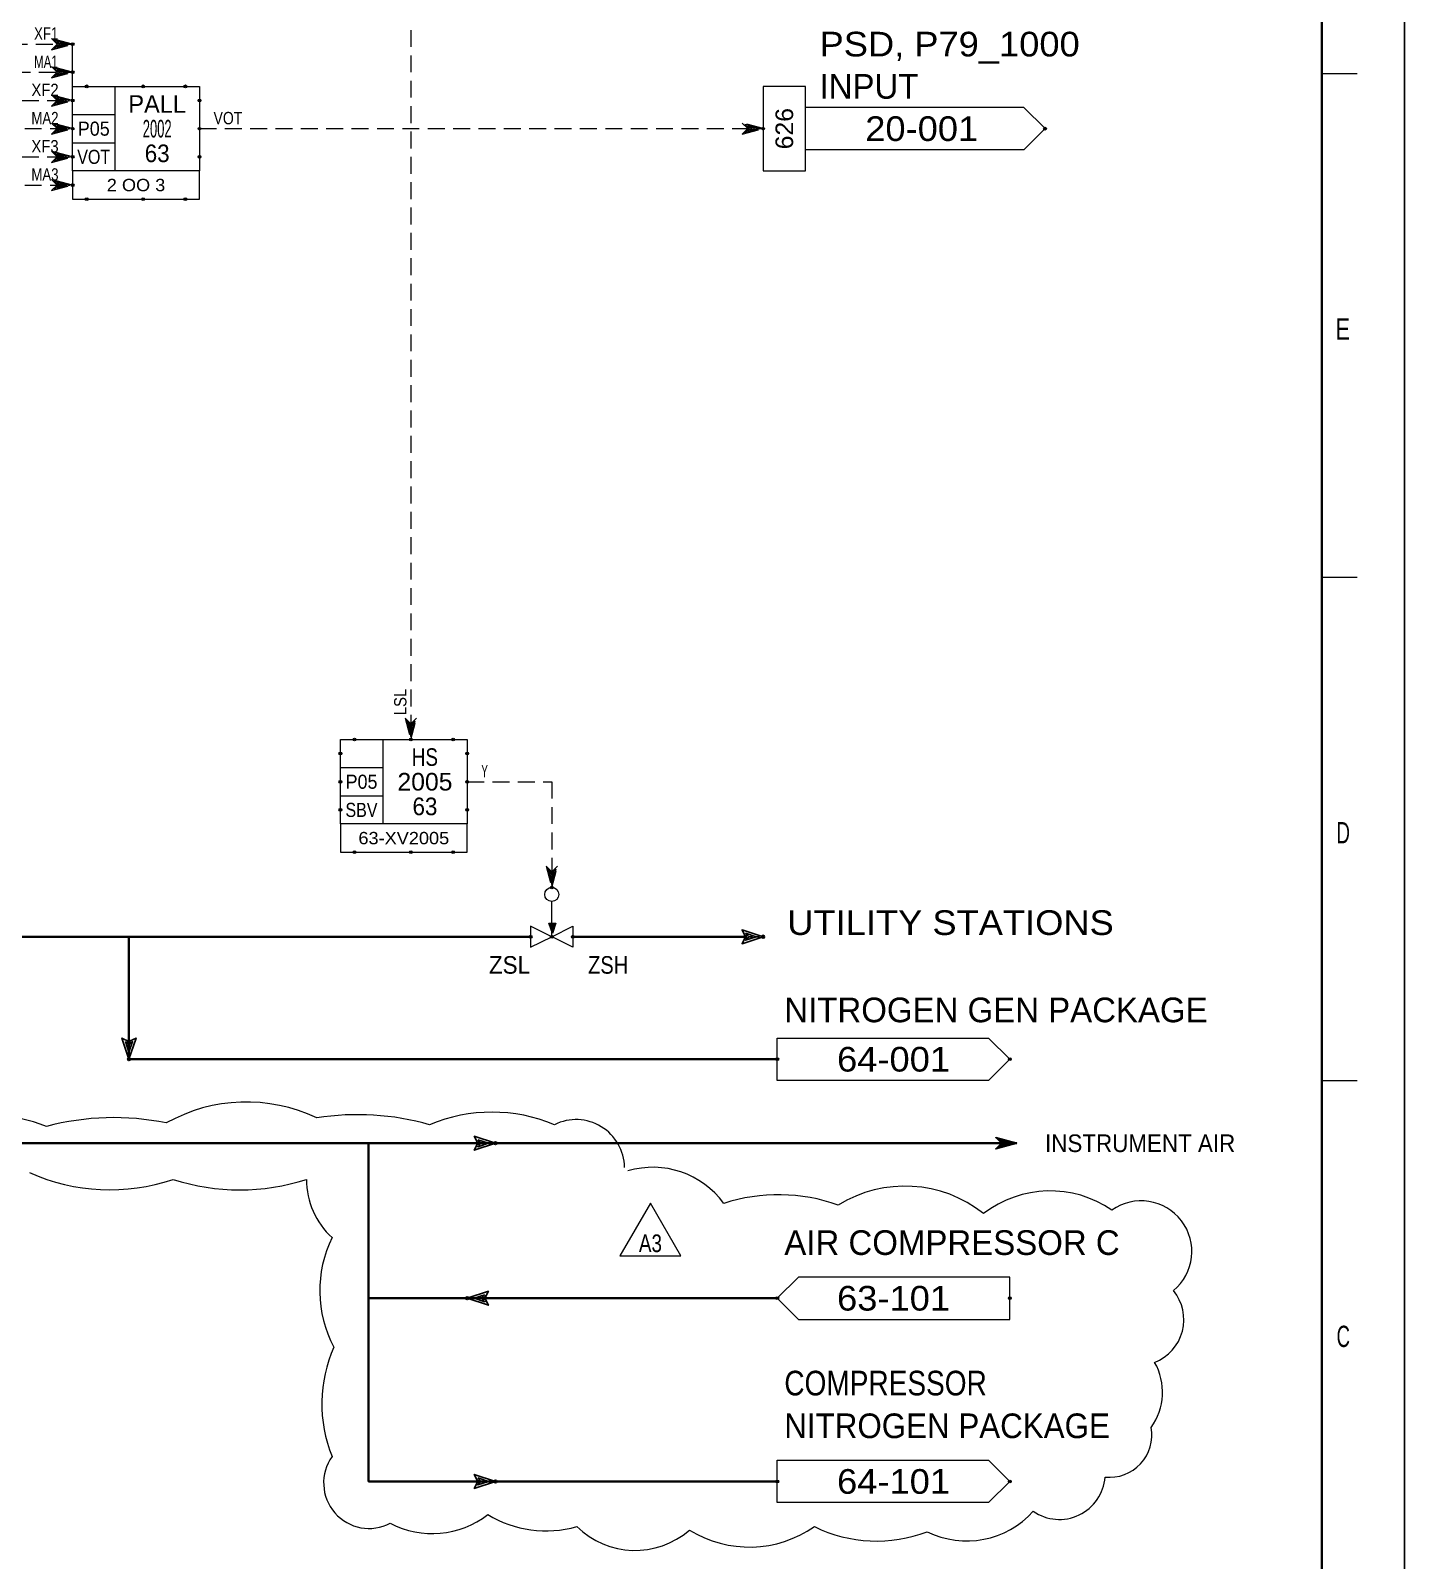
# Model space of a CAD drawing. Header units: millimetres. Extents: x 0 to 841, y 0 to 594.
# Drawn here: x 646 to 841, y 158.8 to 375.9 of the extents above; entities that cross this region are included whole.
import ezdxf
from ezdxf.enums import TextEntityAlignment as Align

# ---------------------------------------------------------------- set-up
doc = ezdxf.new("R2010")
doc.units = ezdxf.units.MM
doc.header["$LTSCALE"] = 0.8
doc.header["$PDMODE"] = 32
doc.header["$PDSIZE"] = 0.4
doc.linetypes.add('MEDIUM_DASHED', pattern=[4.5, 3, -1.5])
for name, color, linetype, lineweight in [('1', 7, 'Continuous', 13), ('12', 7, 'Continuous', 13), ('30', 7, 'Continuous', 25), ('34', 7, 'Continuous', 25), ('40', 7, 'Continuous', 35), ('43', 7, 'Continuous', 13), ('46', 7, 'MEDIUM_DASHED', 13), ('47', 7, 'Continuous', 13), ('48', 7, 'Continuous', 13), ('49', 7, 'Continuous', 13), ('50', 7, 'Continuous', 13), ('51', 7, 'Continuous', 13), ('9', 7, 'Continuous', 13)]:
    doc.layers.add(name, color=color, linetype=linetype, lineweight=lineweight)
doc.layers.add('45', color=7, linetype='Continuous')

msp = doc.modelspace()

# ---------------------------------------------------------------- linework, layer by layer
at = {"layer": '1'}
for p, q in [((834.2748, 369.7992), (829.263, 369.7992)), ((834.2748, 298.3181), (829.263, 298.3181)), ((834.2748, 226.8378), (829.263, 226.8378))]:
    msp.add_line(p, q, dxfattribs=at)
at = {"layer": '1', "lineweight": 35}
msp.add_lwpolyline([(829.263, 112.0142), (829.263, 582.2276), (10.3331, 582.2276), (10.3331, 10.3819)], dxfattribs=at)
at = {"layer": '12'}
msp.add_lwpolyline([(0, 594), (841, 594), (841, 0), (0, 0)], close=True, dxfattribs=at)
at = {"layer": '30'}
for p, q in [((748.5, 247.3118), (748, 247.3118)), ((749, 247.3118), (749.5, 247.3118)), ((660, 231.4283), (660, 231.9283)), ((660, 230.9283), (660, 230.4283)), ((710.5, 218), (710, 218)), ((711, 218), (711.5, 218)), ((709, 196), (708.5, 196)), ((709.5, 196), (710, 196)), ((710.5, 170), (710, 170)), ((711, 170), (711.5, 170))]:
    msp.add_line(p, q, dxfattribs=at)
for points in [[(750, 247.3118), (747, 248.3118), (747.5, 247.3118), (747, 246.3118)], [(747.5, 247.8118), (749, 247.3118), (747.5, 246.8118), (748, 247.3118)], [(660, 229.9283), (659, 232.9283), (660, 232.4283), (661, 232.9283)], [(659.5, 232.4283), (660, 230.9283), (660.5, 232.4283), (660, 231.9283)], [(712, 218), (709, 219), (709.5, 218), (709, 217)], [(709.5, 218.5), (711, 218), (709.5, 217.5), (710, 218)], [(708, 196), (711, 197), (710.5, 196), (711, 195)], [(710.5, 196.5), (709, 196), (710.5, 195.5), (710, 196)], [(712, 170), (709, 171), (709.5, 170), (709, 169)], [(709.5, 170.5), (711, 170), (709.5, 169.5), (710, 170)]]:
    msp.add_lwpolyline(points, close=True, dxfattribs=at)
for p in [(747.5, 247.3118), (750, 247.3118), (660, 232.4283), (660, 229.9283), (709.5, 218), (712, 218), (708, 196), (710.5, 196), (709.5, 170), (712, 170)]:
    msp.add_point(p, dxfattribs=at)
at = {"layer": '34'}
for points in [[(786, 218), (783, 218.8), (783.8, 218), (783, 217.2)], [(785.6, 218), (783.4, 218.6), (784, 218), (783.4, 217.4)], [(785.2, 218), (783.8, 218.4), (784.2, 218), (783.8, 217.6)], [(784.8, 218), (784.2, 218.2), (784.4, 218), (784.2, 217.8)]]:
    msp.add_lwpolyline(points, close=True, dxfattribs=at)
at = {"layer": '40'}
for p, q in [((660, 247.3118), (717, 247.3118)), ((660, 247.3118), (660, 230.8118)), ((723, 247.3118), (747.5, 247.3118)), ((660, 231.6937), (660, 229.922)), ((660, 229.922), (752, 229.922)), ((552, 218), (786, 218)), ((694, 196), (752, 196))]:
    msp.add_line(p, q, dxfattribs=at)
for points in [[(600, 247.3118), (646, 247.3118), (660, 247.3118)], [(694, 218), (694, 170), (752, 170)]]:
    msp.add_lwpolyline(points, dxfattribs=at)
at = {"layer": '43'}
for points in [[(752, 232.922), (782, 232.922), (785, 229.922), (782, 226.922), (752, 226.922)], [(785, 199), (755, 199), (752, 196), (755, 193), (785, 193)], [(752, 173), (782, 173), (785, 170), (782, 167), (752, 167)]]:
    msp.add_lwpolyline(points, close=True, dxfattribs=at)
for p in [(752, 229.922), (785, 229.922), (752, 196), (785, 196), (752, 170), (785, 170)]:
    msp.add_point(p, dxfattribs=at)
at = {"layer": '46'}
msp.add_line((700, 520), (700, 275.3551), dxfattribs=at)
for points in [[(584, 344), (600, 344), (600, 374), (652, 374)], [(584, 340), (604, 340), (604, 370), (652, 370)], [(608, 308), (616, 308), (616, 366), (652, 366)], [(670, 362), (750, 362), (747, 362.8), (747.8, 362), (747, 361.2), (750, 362)], [(608, 304), (620, 304), (620, 362), (652, 362)], [(626, 272), (634, 272), (634, 358), (652, 358)], [(626, 268), (638, 268), (638, 354), (652, 354)], [(708, 269.3118), (720, 269.3118), (720, 254.3331)]]:
    msp.add_lwpolyline(points, dxfattribs=at)
for points in [[(652, 374), (649, 374.8), (649.8, 374), (649, 373.2)], [(651.6, 374), (649.4, 374.6), (650, 374), (649.4, 373.4)], [(651.2, 374), (649.8, 374.4), (650.2, 374), (649.8, 373.6)], [(650.8, 374), (650.2, 374.2), (650.4, 374), (650.2, 373.8)], [(652, 370), (649, 370.8), (649.8, 370), (649, 369.2)], [(651.6, 370), (649.4, 370.6), (650, 370), (649.4, 369.4)], [(651.2, 370), (649.8, 370.4), (650.2, 370), (649.8, 369.6)], [(650.8, 370), (650.2, 370.2), (650.4, 370), (650.2, 369.8)], [(652, 366), (649, 366.8), (649.8, 366), (649, 365.2)], [(651.6, 366), (649.4, 366.6), (650, 366), (649.4, 365.4)], [(651.2, 366), (649.8, 366.4), (650.2, 366), (649.8, 365.6)], [(650.8, 366), (650.2, 366.2), (650.4, 366), (650.2, 365.8)], [(652, 362), (649, 362.8), (649.8, 362), (649, 361.2)], [(651.6, 362), (649.4, 362.6), (650, 362), (649.4, 361.4)], [(651.2, 362), (649.8, 362.4), (650.2, 362), (649.8, 361.6)], [(650.8, 362), (650.2, 362.2), (650.4, 362), (650.2, 361.8)], [(749.6, 362), (747.4, 362.6), (748, 362), (747.4, 361.4)], [(749.2, 362), (747.8, 362.4), (748.2, 362), (747.8, 361.6)], [(748.8, 362), (748.2, 362.2), (748.4, 362), (748.2, 361.8)], [(652, 358), (649, 358.8), (649.8, 358), (649, 357.2)], [(651.6, 358), (649.4, 358.6), (650, 358), (649.4, 357.4)], [(651.2, 358), (649.8, 358.4), (650.2, 358), (649.8, 357.6)], [(650.8, 358), (650.2, 358.2), (650.4, 358), (650.2, 357.8)], [(652, 354), (649, 354.8), (649.8, 354), (649, 353.2)], [(651.6, 354), (649.4, 354.6), (650, 354), (649.4, 353.4)], [(651.2, 354), (649.8, 354.4), (650.2, 354), (649.8, 353.6)], [(650.8, 354), (650.2, 354.2), (650.4, 354), (650.2, 353.8)], [(700, 275.3118), (700.8, 278.3118), (700, 277.5118), (699.2, 278.3118)], [(700, 275.7118), (700.6, 277.9118), (700, 277.3118), (699.4, 277.9118)], [(700, 276.1118), (700.4, 277.5118), (700, 277.1118), (699.6, 277.5118)], [(700, 276.5118), (700.2, 277.1118), (700, 276.9118), (699.8, 277.1118)], [(720, 254.3118), (720.8, 257.3118), (720, 256.5118), (719.2, 257.3118)], [(720, 254.7118), (720.6, 256.9118), (720, 256.3118), (719.4, 256.9118)], [(720, 255.1118), (720.4, 256.5118), (720, 256.1118), (719.6, 256.5118)], [(720, 255.5118), (720.2, 256.1118), (720, 255.9118), (719.8, 256.1118)]]:
    msp.add_lwpolyline(points, close=True, dxfattribs=at)
at = {"layer": '47'}
msp.add_line((720, 247.3118), (720, 252.3118), dxfattribs=at)
msp.add_lwpolyline([(720, 247.3118), (723, 248.8118), (723, 245.8118), (717, 248.8118), (717, 245.8118)], close=True, dxfattribs=at)
msp.add_circle((720, 253.3118), 1, dxfattribs=at)
for p in [(720, 254.3118), (717, 247.3118), (720, 247.3118), (723, 247.3118)]:
    msp.add_point(p, dxfattribs=at)
at = {"layer": '48'}
for p, q in [((658, 368), (658, 356)), ((652, 364), (658, 364)), ((652, 360), (658, 360)), ((696, 275.3118), (696, 263.3118)), ((690, 271.3118), (696, 271.3118)), ((690, 267.3118), (696, 267.3118))]:
    msp.add_line(p, q, dxfattribs=at)
for points in [[(652, 368), (652, 370), (652, 374)], [(652, 356), (652, 352), (670, 352), (670, 356)], [(690, 263.3118), (690, 259.3118), (708, 259.3118), (708, 263.3118)]]:
    msp.add_lwpolyline(points, dxfattribs=at)
for points in [[(652, 368), (670, 368), (670, 356), (652, 356)], [(690, 275.3118), (708, 275.3118), (708, 263.3118), (690, 263.3118)]]:
    msp.add_lwpolyline(points, close=True, dxfattribs=at)
for p in [(652, 374), (652, 370), (654, 368), (662, 368), (668, 368), (652, 366), (670, 366), (652, 362), (670, 362), (652, 358), (670, 358), (652, 354), (654, 352), (662, 352), (668, 352), (692, 275.3118), (700, 275.3118), (706, 275.3118), (690, 273.3118), (708, 273.3118), (690, 269.3118), (708, 269.3118), (690, 265.3118), (708, 265.3118), (692, 259.3118), (700, 259.3118), (706, 259.3118)]:
    msp.add_point(p, dxfattribs=at)
at = {"layer": '49'}
for p, q in [((756, 368), (750, 368)), ((756, 356), (756, 368)), ((787, 365), (756, 365)), ((787, 359), (756, 359))]:
    msp.add_line(p, q, dxfattribs=at)
for points in [[(750, 368), (750, 356), (756, 356)], [(787, 365), (790, 362), (787, 359)]]:
    msp.add_lwpolyline(points, dxfattribs=at)
for p in [(750, 362), (790, 362)]:
    msp.add_point(p, dxfattribs=at)
at = {"layer": '50'}
for points in [[(720.0866, 247.7528), (719.5866, 249.2528), (720.5866, 249.2528)], [(734.0008, 209.4992), (729.6709, 201.9992), (738.3307, 201.9992)]]:
    msp.add_lwpolyline(points, close=True, dxfattribs=at)
msp.add_lwpolyline([(720.126, 247.989), (719.7323, 249.1701), (720.4409, 249.1701), (720.126, 248.2252), (719.8898, 249.0913), (720.2835, 249.0913), (720.126, 248.4614), (719.9685, 249.0126), (720.126, 249.0126), (720.126, 248.6976)], dxfattribs=at)
at = {"layer": '51'}
for centre, radius, start, end in [((676.6701, 200.6113), 23.2442, 64.58907, 119.31726), ((639.5649, 197.8319), 24.1934, 68.83185, 105.71371), ((657.831, 184.3864), 37.2462, 78.44979, 104.82446), ((692.43, 184.458), 37.5964, 74.20896, 98.85227), ((711.5188, 199.3743), 23.0326, 67.38273, 112.61727), ((723.4409, 214.4688), 6.8862, 0.81427, 116.42267), ((657.3043, 239.3282), 27.9352, 245.84826, 288.6973), ((675.7238, 242.3828), 30.9958, 252.22101, 287.77899), ((696.2432, 212.8133), 11.0551, 179.71978, 227.87795), ((734.3288, 202.1169), 12.4704, 36.12417, 106.38148), ((752.174, 185.4134), 25.2798, 70.38342, 107.90581), ((770.1113, 193.9425), 17.9691, 51.53517, 121.72966), ((790.7201, 195.8485), 15.3917, 55.267, 127.78907), ((803.6454, 202.6302), 7.1901, 309.57311, 125.30954), ((704.0596, 197.0812), 16.9918, 153.68611, 208.10364), ((803.1849, 192.9604), 6.5153, 291.34642, 39.31019), ((707.2315, 181.0231), 19.8661, 156.08342, 202.12684), ((798.1157, 182.6584), 8.561, 324.33736, 29.63908), ((799.157, 176.6025), 6.0092, 263.90411, 10.20584), ((694.0726, 169.7814), 6.4522, 144.36723, 297.77728), ((792.0337, 171.1154), 6.5035, 235.24609, 355.69548), ((703.0525, 175.4298), 12.832, 242.25876, 307.77081), ((719.1934, 179.0784), 16.0871, 239.01752, 285.64381), ((778.8831, 174.2335), 12.6796, 243.7766, 318.13868), ((731.8036, 172.0484), 11.833, 225.64693, 310.88049), ((748.0368, 176.811), 16.1245, 238.23446, 304.9053), ((766.1085, 181.6218), 20.0867, 243.87457, 290.91857)]:
    msp.add_arc(centre, radius, start, end, dxfattribs=at)
at = {"layer": '9'}
msp.add_lwpolyline([(0, 0), (841, 0), (841, 594), (0, 594)], close=True, dxfattribs=at)

# ---------------------------------------------------------------- texts
at = {"layer": '1'}
for s, width, p in [('E', 0.75, (833.2701, 332.0449)), ('D', 0.65, (833.2701, 260.5646)), ('C', 0.65, (833.2701, 189.0835))]:
    msp.add_text(s, height=3.02, dxfattribs=dict(at, width=width)).set_placement(p, align=Align.RIGHT)
at = {"layer": '12', "width": 1.1}
msp.add_text('UTILITY STATIONS', height=3.5, dxfattribs=at).set_placement((776.5866, 247.5614), align=Align.CENTER)
at = {"layer": '40', "width": 0.95}
msp.add_text('INSTRUMENT AIR', height=2.5, dxfattribs=at).set_placement((790, 216.7488))
at = {"layer": '43'}
for s, p in [('NITROGEN GEN PACKAGE', (753, 235.1717)), ('AIR COMPRESSOR C', (753, 202.1472))]:
    msp.add_text(s, height=3.5, dxfattribs=at).set_placement(p)
at = {"layer": '43', "width": 1.1}
for s, p in [('64-001', (768.5, 228.1717)), ('63-101', (768.5, 194.2496)), ('64-101', (768.5, 168.2496))]:
    msp.add_text(s, height=3.5, dxfattribs=at).set_placement(p, align=Align.CENTER)
at = {"layer": '43'}
for s, width, p in [('COMPRESSOR', 0.85, (753, 182.2102)), ('NITROGEN PACKAGE', 0.95, (753, 176.1472))]:
    msp.add_text(s, height=3.5, dxfattribs=dict(at, width=width)).set_placement(p)
at = {"layer": '45'}
for s, width, p in [('XF1', 0.8, (646.5276, 374.626)), ('MA1', 0.7, (646.5276, 370.626)), ('XF2', 0.9, (646.1496, 366.626)), ('MA2', 0.8, (646.1496, 362.626)), ('VOT', 0.85, (672, 362.6252)), ('XF3', 0.9, (646.1496, 358.626)), ('MA3', 0.8, (646.1496, 354.626)), ('Y', 0.6, (710, 269.9362))]:
    msp.add_text(s, height=1.75, dxfattribs=dict(at, width=width)).set_placement(p)
at = {"layer": '45', "width": 0.9}
msp.add_text('LSL', height=1.75, rotation=90, dxfattribs=at).set_placement((699.3748, 278.7535))
at = {"layer": '49', "width": 1.1}
msp.add_text('PSD, P79_1000', height=3.5, dxfattribs=at).set_placement((758, 372.2504))
at = {"layer": '49'}
msp.add_text('INPUT', height=3.5, dxfattribs=at).set_placement((758, 366.2504))
at = {"layer": '49', "width": 1.05}
msp.add_text('626', height=2.5, rotation=90, dxfattribs=at).set_placement((754.2504, 362.0004), align=Align.CENTER)
at = {"layer": '49', "width": 1.1}
msp.add_text('20-001', height=3.5, dxfattribs=at).set_placement((772.5, 360.2504), align=Align.CENTER)
at = {"layer": '50'}
msp.add_text('PALL', height=2.5, dxfattribs=at).set_placement((664, 364.2496), align=Align.CENTER)
for s, height, width, p in [('P05', 2, 0.95, (655, 361)), ('2002', 2.5, 0.55, (664, 360.7496)), ('VOT', 2, 0.85, (654.9933, 357)), ('63', 2.5, 0.95, (663.9996, 357.2496)), ('2 OO 3', 1.75, 1.1, (661, 353.1252)), ('HS', 2.5, 0.8, (701.9909, 271.5606)), ('P05', 2, 0.95, (693, 268.311)), ('2005', 2.5, 1.05, (702, 268.0606)), ('63', 2.5, 0.95, (701.9996, 264.5606)), ('SBV', 2, 0.85, (692.9933, 264.311)), ('63-XV2005', 1.75, 1.1, (699, 260.4362)), ('ZSL', 2.5, 0.95, (714, 242.0606)), ('ZSH', 2.5, 0.85, (728, 242.0606)), ('A3', 2.5, 0.8, (734.0008, 202.5535))]:
    msp.add_text(s, height=height, dxfattribs=dict(at, width=width)).set_placement(p, align=Align.CENTER)

doc.saveas('drawing.dxf')
